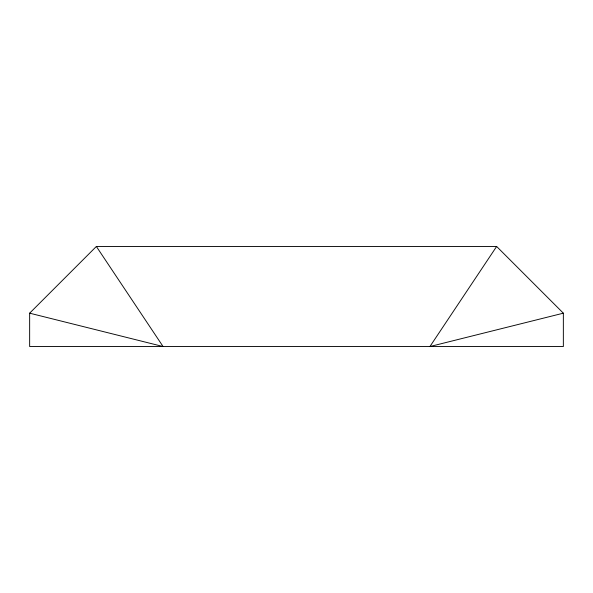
<?xml version="1.0" encoding="UTF-8"?>
<svg xmlns="http://www.w3.org/2000/svg" width="593" height="593" viewBox="0 0 593 593"><rect width="100%" height="100%" fill="white"/><g stroke="black" fill="none" stroke-linecap="round" stroke-linejoin="round"><path stroke-width="0.89" d="M496.637 246.466L429.925 346.534L563.35 313.178L563.35 346.534L29.65 346.534L29.65 313.178L96.362 246.466L496.637 246.466L563.35 313.178M29.65 313.178L163.075 346.534L96.362 246.466"/></g></svg>
